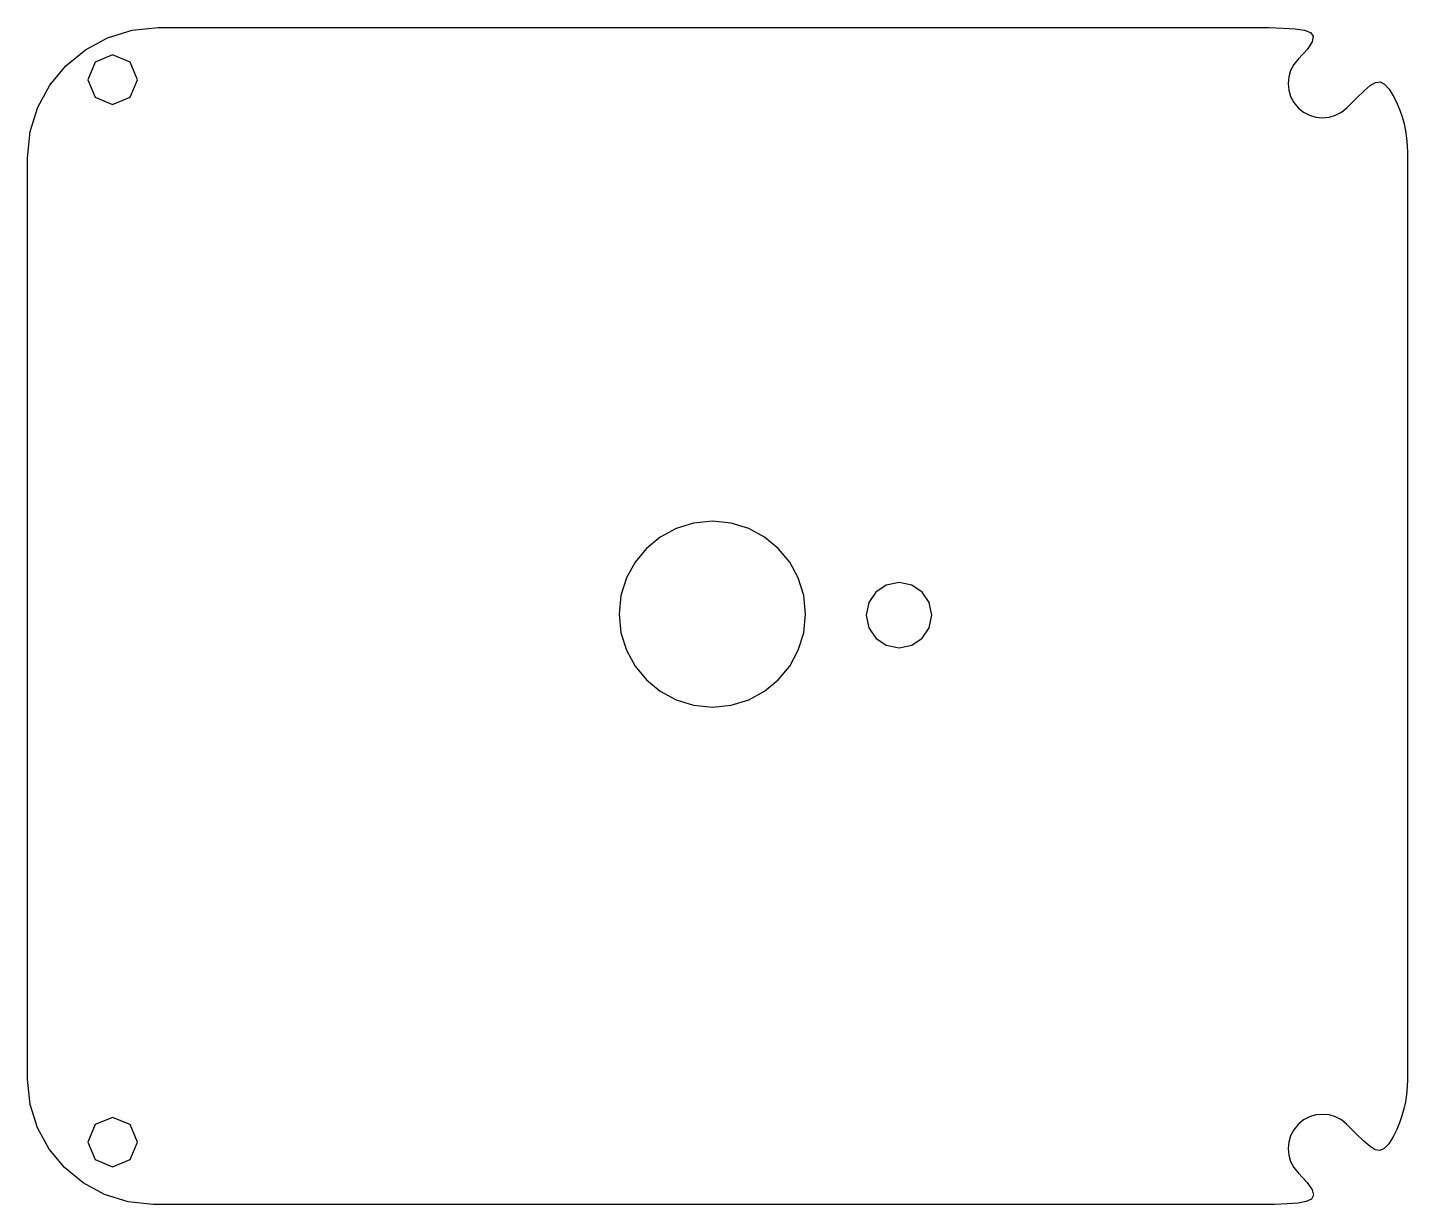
# Model space of a CAD drawing. Extents: x -32.8 to 34.4, y -26.7 to 30.6.
import ezdxf

# ---------------------------------------------------------------- set-up
doc = ezdxf.new("R2010")
doc.units = 0
doc.layers.add('LAYER_1', color=7, linetype='CONTINUOUS')

msp = doc.modelspace()

# ---------------------------------------------------------------- linework, layer by layer
at = {"layer": 'LAYER_1', "color": 7}
for points in [[(-28.924301, 30.1312), (-27.7311, 30.502001)], [(-27.7311, 30.502001), (-26.4521, 30.631399)], [(-26.4521, 30.631399), (27.6293, 30.631399)], [(27.6293, 30.631399), (28.335399, 30.608596)], [(28.335399, 30.608602), (28.919599, 30.573101)], [(28.919599, 30.573101), (29.367401, 30.507002)], [(29.367401, 30.507002), (29.6647, 30.392301)], [(29.6647, 30.392301), (29.796901, 30.211199)], [(-30.0055, 29.544999), (-28.924301, 30.1312)], [(29.5095, 29.577401), (29.061001, 29.0889)], [(29.750001, 29.945501), (29.5095, 29.577401)], [(29.796901, 30.211199), (29.750001, 29.945501)], [(-30.948799, 28.769399), (-30.0055, 29.544999)], [(-29.530401, 28.9464), (-29.884201, 28.096)], [(-28.676199, 29.298599), (-29.530401, 28.9464)], [(-27.8219, 28.9464), (-28.676199, 29.298599)], [(-27.4681, 28.096), (-27.8219, 28.9464)], [(29.061001, 29.0889), (28.8468, 28.827401)], [(-31.727899, 27.8304), (-30.948799, 28.769399)], [(28.602, 28.226801), (28.571399, 27.907199)], [(28.693799, 28.5368), (28.602, 28.226801)], [(28.8468, 28.827401), (28.693799, 28.5368)], [(-32.316699, 26.753999), (-31.727899, 27.8304)], [(-29.884201, 28.096), (-29.530401, 27.245599)], [(-27.8219, 27.245599), (-27.4681, 28.096)], [(28.571399, 27.907199), (28.602, 27.5875)], [(28.602, 27.5875), (28.693799, 27.277499)], [(31.895401, 27.188099), (32.269001, 27.555101)], [(32.269001, 27.555101), (32.5746, 27.817201)], [(32.5746, 27.817201), (32.831301, 27.9653)], [(32.831301, 27.9653), (33.057699, 27.990305)], [(33.057699, 27.990299), (33.272801, 27.883201)], [(33.272801, 27.883201), (33.495299, 27.634699)], [(33.495299, 27.634699), (33.744199, 27.235899)], [(-29.530401, 27.245599), (-28.676199, 26.893301)], [(-28.676199, 26.893301), (-27.8219, 27.245599)], [(28.693799, 27.277499), (28.8468, 26.9869)], [(28.8468, 26.9869), (29.061001, 26.725399)], [(31.435099, 26.725399), (31.895401, 27.188099)], [(33.744199, 27.235899), (33.888499, 26.925799)], [(33.888499, 26.925799), (34.015499, 26.606899)], [(-32.6891, 25.566199), (-32.316699, 26.753999)], [(29.061001, 26.725399), (29.323699, 26.512101)], [(29.061001, 26.725399), (29.061001, 26.725399), (29.061001, 26.725399), (29.061001, 26.725399), (29.061001, 26.725399), (29.061001, 26.725399), (29.061001, 26.725399), (29.061001, 26.725399), (29.061001, 26.725399), (29.061001, 26.725399), (29.061001, 26.725399), (29.061001, 26.725399), (29.061001, 26.725399), (29.061001, 26.725399), (29.061001, 26.725399), (29.061001, 26.725399), (29.061001, 26.725399)], [(29.323699, 26.512101), (29.615601, 26.3598)], [(29.615601, 26.3598), (29.927, 26.268399)], [(29.927, 26.268399), (30.248101, 26.238001)], [(30.248101, 26.238001), (30.569199, 26.268399)], [(30.569199, 26.268399), (30.8806, 26.3598)], [(30.8806, 26.3598), (31.172401, 26.512101)], [(31.172401, 26.512101), (31.435099, 26.725399)], [(34.015499, 26.606899), (34.124601, 26.279499)], [(34.124601, 26.279499), (34.215301, 25.944501)], [(-32.819001, 24.2929), (-32.6891, 25.566199)], [(34.215301, 25.944501), (34.286901, 25.602301)], [(34.286901, 25.602301), (34.338799, 25.2535)], [(34.338799, 25.2535), (34.370399, 24.898701)], [(34.370399, 24.898701), (34.381011, 24.5386)], [(-32.819001, -20.57589), (-32.819001, 24.2929)], [(34.381, 24.5386), (34.381, -20.57589)], [(-1.2369, 6.239314), (-2.0085, 5.822302)], [(-0.3842, 6.502796), (-1.2369, 6.239314)], [(0.5314, 6.594688), (-0.3842, 6.502796)], [(1.447, 6.502796), (0.5314, 6.594688)], [(2.2997, 6.239314), (1.447, 6.502796)], [(3.0714, 5.822302), (2.2997, 6.239314)], [(-2.0085, 5.822302), (-2.6808, 5.270106)], [(3.7437, 5.270106), (3.0714, 5.822302)], [(-2.6808, 5.270106), (-3.2355, 4.600788)], [(4.2984, 4.600703), (3.7437, 5.270106)], [(-3.2355, 4.600788), (-3.6543, 3.832607)], [(4.7172, 3.832607), (4.2984, 4.600703)], [(-3.6543, 3.832607), (-3.919, 2.983711)], [(4.9819, 2.983711), (4.7172, 3.832607)], [(9.0011, 3.485897), (8.4945, 3.145904)], [(9.6215, 3.610611), (9.0011, 3.485897)], [(10.2419, 3.485897), (9.6215, 3.610611)], [(10.7484, 3.145904), (10.2419, 3.485897)], [(-3.919, 2.983711), (-4.0113, 2.072303)], [(5.0742, 2.072303), (4.9819, 2.983711)], [(8.4945, 3.145904), (8.1529, 2.641601)], [(11.09, 2.641601), (10.7484, 3.145904)], [(-4.0113, 2.072303), (-3.919, 1.16081)], [(4.9819, 1.16081), (5.0742, 2.072303)], [(8.1529, 2.641601), (8.0277, 2.023986)], [(8.0277, 2.023986), (8.1529, 1.406399)], [(11.0899, 1.406399), (11.2152, 2.023986)], [(11.2152, 2.023986), (11.09, 2.641601)], [(8.1529, 1.406399), (8.4945, 0.902096)], [(10.7484, 0.902096), (11.0899, 1.406399)], [(-3.919, 1.16081), (-3.6543, 0.311913)], [(4.7172, 0.311913), (4.9819, 1.16081)], [(8.4945, 0.902096), (9.0011, 0.562103)], [(10.2418, 0.562103), (10.7484, 0.902096)], [(-3.6543, 0.311913), (-3.2355, -0.456296)], [(4.2984, -0.456408), (4.7172, 0.311913)], [(9.0011, 0.562103), (9.6215, 0.437389)], [(9.6215, 0.437389), (10.2418, 0.562103)], [(-3.2355, -0.456296), (-2.6808, -1.125614)], [(3.7437, -1.125614), (4.2984, -0.456408)], [(-2.6808, -1.125614), (-2.0085, -1.67781)], [(3.0714, -1.67781), (3.7437, -1.125614)], [(-2.0085, -1.67781), (-1.2369, -2.094793)], [(2.2997, -2.094793), (3.0714, -1.67781)], [(-1.2369, -2.094793), (-0.3842, -2.358304)], [(-0.3842, -2.358304), (0.5314, -2.450196)], [(0.5314, -2.450196), (1.447, -2.358304)], [(1.447, -2.358304), (2.2997, -2.094793)], [(-32.694101, -21.799803), (-32.819001, -20.57589)], [(34.381, -20.57589), (34.369796, -20.946109)], [(34.336499, -21.310712), (34.2817, -21.668993)], [(34.369801, -20.946109), (34.336499, -21.310712)], [(-32.336099, -22.941589), (-32.694101, -21.799803)], [(34.2062, -22.02019), (34.110501, -22.363908)], [(34.2817, -21.668993), (34.2062, -22.02019)], [(-29.530401, -22.784504), (-29.884201, -23.634896)], [(-28.676199, -22.432206), (-29.530401, -22.784504)], [(-27.8219, -22.784504), (-28.676199, -22.432206)], [(-27.4681, -23.634896), (-27.8219, -22.784504)], [(29.061001, -22.770901), (28.8468, -23.032408)], [(29.3238, -22.557598), (29.061001, -22.770901)], [(29.061001, -22.770901), (29.061001, -22.770901), (29.061001, -22.770901), (29.061001, -22.770901), (29.061001, -22.770901), (29.061001, -22.770901), (29.061001, -22.770901), (29.061001, -22.770901), (29.061001, -22.770901), (29.061001, -22.770901), (29.061001, -22.770901), (29.061001, -22.770901), (29.061001, -22.770901), (29.061001, -22.770901), (29.061001, -22.770901), (29.061001, -22.770901), (29.061001, -22.770901)], [(29.615601, -22.40531), (29.3238, -22.557598)], [(29.927, -22.313899), (29.615601, -22.40531)], [(30.248101, -22.28339), (29.927, -22.313899)], [(30.569301, -22.313899), (30.248101, -22.28339)], [(30.8806, -22.40531), (30.569301, -22.313899)], [(31.1725, -22.557598), (30.8806, -22.40531)], [(31.435099, -22.770901), (31.1725, -22.557598)], [(31.888599, -23.226803), (31.435099, -22.770901)], [(33.9954, -22.699188), (33.861499, -23.025607)], [(34.110501, -22.363908), (33.9954, -22.699188)], [(-31.7701, -23.9763), (-32.336099, -22.941589)], [(28.693799, -23.3229), (28.602, -23.632892)], [(28.8468, -23.032408), (28.693799, -23.3229)], [(32.257901, -23.590305), (31.888599, -23.226803)], [(33.7095, -23.342401), (33.4689, -23.716092)], [(33.861499, -23.025607), (33.7095, -23.342401)], [(-31.021299, -24.878904), (-31.7701, -23.9763)], [(-29.884201, -23.634896), (-29.530401, -24.485288)], [(-27.8219, -24.485288), (-27.4681, -23.634896)], [(28.602, -23.632892), (28.571399, -23.952594)], [(28.571399, -23.952594), (28.602, -24.272295)], [(32.560901, -23.85249), (32.257901, -23.590305)], [(32.815601, -24.00489), (32.560901, -23.85249)], [(33.039899, -24.0387), (32.815601, -24.00489)], [(33.251699, -23.945397), (33.039899, -24.0387)], [(33.4689, -23.716092), (33.251699, -23.945397)], [(-29.530401, -24.485288), (-28.676199, -24.837502)], [(-28.676199, -24.837502), (-27.8219, -24.485288)], [(28.602, -24.272295), (28.693799, -24.582288)], [(28.693799, -24.582288), (28.8468, -24.872808)], [(-30.114601, -25.624394), (-31.021299, -24.878904)], [(28.8468, -24.872808), (29.061001, -25.134286)], [(29.061001, -25.134286), (29.493199, -25.602691)], [(-29.075301, -26.187794), (-30.114601, -25.624394)], [(-27.9284, -26.544297), (-29.075301, -26.187794)], [(29.493199, -25.602691), (29.735901, -25.961)], [(29.735901, -25.961), (29.801501, -26.224708)], [(-26.6989, -26.668588), (-27.9284, -26.544297)], [(27.908, -26.668588), (-26.6989, -26.668588)], [(28.541599, -26.644712), (27.908, -26.6687)], [(29.060199, -26.603789), (28.541599, -26.644712)], [(29.451201, -26.530609), (29.060199, -26.603789)], [(29.7025, -26.409395), (29.451201, -26.530609)], [(29.801501, -26.224708), (29.7025, -26.409395)]]:
    msp.add_lwpolyline(points, dxfattribs=at)

doc.saveas('drawing.dxf')
